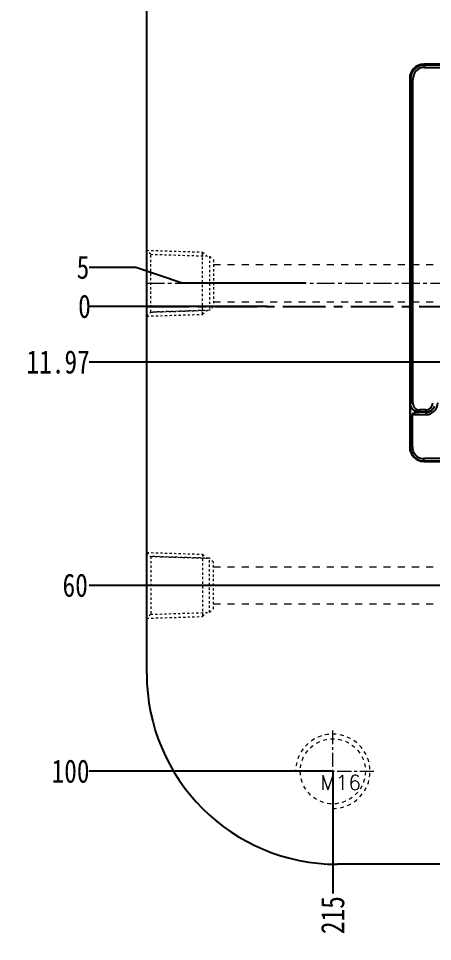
# Model space of a CAD drawing. Header units: millimetres. Extents: x 1803 to 4269, y -6912 to 1836.
# Drawn here: x 2765.6 to 2854.6, y -3312.1 to -3113.5 of the extents above; entities that cross this region are included whole.
import ezdxf

# ---------------------------------------------------------------- set-up
doc = ezdxf.new("R2010")
doc.units = ezdxf.units.MM
doc.header["$LTSCALE"] = 16.335
doc.header["$PDMODE"] = 3
doc.header["$PDSIZE"] = 0.3125
doc.linetypes.add('CENTER', pattern=[0.6, 0.375, -0.075, 0.075, -0.075])
doc.linetypes.add('HIDDEN', pattern=[0.2, 0.1, -0.1])
doc.layers.get('0').update_dxf_attribs({"linetype": 'CONTINUOUS'})
doc.layers.get('Defpoints').update_dxf_attribs({"linetype": 'CONTINUOUS'})
doc.layers.add('CENTER', color=1, linetype='CENTER')
doc.layers.add('DEFAULT_2', color=8, linetype='HIDDEN')
doc.layers.add('cool', color=153, linetype='HIDDEN', lineweight=9)
doc.layers.add('screw', color=33, linetype='CONTINUOUS', lineweight=13)
doc.styles.get("Standard").update_dxf_attribs({"font": 'txt', "width": 0.8})
doc.styles.add('TXT', font='txt.shx', dxfattribs={"bigfont": 'gbcbig.shx'})
doc.dimstyles.new('11', dxfattribs={"dimtxt": 8, "dimasz": 8, "dimexe": 0, "dimexo": 0, "dimgap": 0, "dimtad": 0, "dimdsep": 46, "dimtxsty": 'Standard', "dimcen": 0, "dimclrd": 4, "dimclre": 4, "dimclrt": 6, "dimazin": 0, "dimtp": 0.01, "dimtm": 0.01, "dimtfac": 1, "dimtofl": 0, "dimtmove": 0, "dimatfit": 3, "dimfxl": 0, "dimtolj": 1, "dimarcsym": 0})

# ---------------------------------------------------------------- blocks, each defined once
blk = doc.blocks.new('screw_m16_g')
at = {"layer": 'screw', "color": 1, "linetype": 'CENTER', "ltscale": 0.497582}
for p, q in [((0, -8.8), (0, 8.8)), ((-8.8, 0), (8.8, 0))]:
    blk.add_line(p, q, dxfattribs=at)
at = {"layer": 'screw', "color": 33, "linetype": 'HIDDEN', "ltscale": 0.497582}
blk.add_circle((0, 0), 7, dxfattribs=at)
at = {"layer": 'screw', "color": 92, "linetype": 'HIDDEN', "ltscale": 0.497582}
blk.add_arc((0, 0), 8, 270, 180, dxfattribs=at)
at = {"layer": 'screw', "color": 6, "style": 'TXT'}
blk.add_text('M16', height=3.2, dxfattribs=at).set_placement((-2.72, -4))
blk = doc.blocks.new('cool_jt_f12')
at = {"layer": 'cool', "ltscale": 0.3}
for p, q in [((0, 7.0785), (0.856, 6.2225)), ((0, 7.0785), (12, 6.7035)), ((0.856, 6.2225), (0.856, -6.2225)), ((13.5, 5.827375), (0.856, 6.2225)), ((0.856, 6.2225), (13.5, 5.827375)), ((12, 6.7035), (12.856, 5.8475)), ((12, 6.7035), (12, -6.7035)), ((14.327375, 5), (13.5, 5.827375)), ((13.5, -5.827375), (13.5, 5.827375)), ((14.327375, -5), (14.327375, 5)), ((0.856, -6.2225), (13.5, -5.827375)), ((12, -6.7035), (12.856, -5.8475)), ((13.5, -5.827375), (14.327375, -5)), ((0.856, -6.2225), (0, -7.0785)), ((0, -7.0785), (12, -6.7035))]:
    blk.add_line(p, q, dxfattribs=at)
blk = doc.blocks.new('1')
at = {"layer": 'cool', "ltscale": 0.932966}
for p, q in [((2578.45, -905.66), (3059.79, -905.66)), ((2578.45, -913.66), (3059.79, -913.66))]:
    blk.add_line(p, q, dxfattribs=at)
at = {"layer": 'cool', "color": 1, "linetype": 'CENTER', "ltscale": 0.621977}
blk.add_line((2564.12, -909.66), (3074.12, -909.66), dxfattribs=at)
at = {"layer": 'cool', "ltscale": 0.932966}
blk.add_blockref('cool_jt_f12', (2564.12, -909.66), dxfattribs=at)
blk = doc.blocks.new('*D364')
at = {"color": 4, "lineweight": -2}
blk.add_line((2833.17, -3075.46), (2833.17, -3046.56), dxfattribs=at)
at = {"layer": 'Defpoints', "color": 0}
for p in [(2833.17, -3046.56), (2833.17, -3075.46), (3048.17, -3175.46)]:
    blk.add_point(p, dxfattribs=at)
at = {"color": 6, "insert": (2833.17, -3041.89), "char_height": 5, "attachment_point": 5, "rotation": 90}
blk.add_mtext('\\A1;215', dxfattribs=at)
blk = doc.blocks.new('*D365')
at = {"color": 4, "lineweight": -2}
blk.add_line((2830.2, -3075.46), (2780.81, -3075.46), dxfattribs=at)
at = {"layer": 'Defpoints', "color": 0}
for p in [(2780.81, -3075.46), (2830.2, -3075.46), (3048.17, -3175.46)]:
    blk.add_point(p, dxfattribs=at)
at = {"color": 6, "insert": (2776.81, -3075.46), "char_height": 5, "attachment_point": 5}
blk.add_mtext('\\A1;100', dxfattribs=at)
blk = doc.blocks.new('*D366')
at = {"color": 4, "lineweight": -2}
for p, q in [((2790.81, -3167.06), (2780.81, -3167.06)), ((2800.81, -3170.46), (2790.81, -3167.06)), ((2827.38, -3170.46), (2800.81, -3170.46))]:
    blk.add_line(p, q, dxfattribs=at)
at = {"layer": 'Defpoints', "color": 0}
for p in [(2780.81, -3167.06), (2827.38, -3170.46), (3048.17, -3175.46)]:
    blk.add_point(p, dxfattribs=at)
at = {"color": 6, "insert": (2779.48, -3167.06), "char_height": 5, "attachment_point": 5}
blk.add_mtext('\\A1;5', dxfattribs=at)
blk = doc.blocks.new('*D367')
at = {"color": 4, "lineweight": -2}
blk.add_line((2819.12, -3175.46), (2780.81, -3175.46), dxfattribs=at)
at = {"layer": 'Defpoints', "color": 0}
for p in [(2780.81, -3175.46), (2819.12, -3175.46), (3048.17, -3175.46)]:
    blk.add_point(p, dxfattribs=at)
at = {"color": 6, "insert": (2779.81, -3175.46), "char_height": 5, "attachment_point": 5}
blk.add_mtext('\\A1;0', dxfattribs=at)
blk = doc.blocks.new('*D368')
at = {"color": 4, "lineweight": -2}
blk.add_line((3046.17, -3187.43), (2780.81, -3187.43), dxfattribs=at)
at = {"layer": 'Defpoints', "color": 0}
for p in [(3048.17, -3175.46), (2780.81, -3187.43), (3046.17, -3187.43)]:
    blk.add_point(p, dxfattribs=at)
at = {"color": 6, "insert": (2774.14, -3187.43), "char_height": 5, "attachment_point": 5}
blk.add_mtext('\\A1;11.97', dxfattribs=at)
blk = doc.blocks.new('*D369')
at = {"color": 4, "lineweight": -2}
blk.add_line((2861.4, -3235.46), (2780.81, -3235.46), dxfattribs=at)
at = {"layer": 'Defpoints', "color": 0}
for p in [(3048.17, -3175.46), (2780.81, -3235.46), (2861.4, -3235.46)]:
    blk.add_point(p, dxfattribs=at)
at = {"color": 6, "insert": (2777.81, -3235.46), "char_height": 5, "attachment_point": 5}
blk.add_mtext('\\A1;60', dxfattribs=at)
blk = doc.blocks.new('*D370')
at = {"color": 4, "lineweight": -2}
blk.add_line((2833.17, -3275.46), (2780.81, -3275.46), dxfattribs=at)
at = {"layer": 'Defpoints', "color": 0}
for p in [(3048.17, -3175.46), (2780.81, -3275.46), (2833.17, -3275.46)]:
    blk.add_point(p, dxfattribs=at)
at = {"color": 6, "insert": (2776.81, -3275.46), "char_height": 5, "attachment_point": 5}
blk.add_mtext('\\A1;100', dxfattribs=at)
blk = doc.blocks.new('*D371')
at = {"color": 4, "lineweight": -2}
blk.add_line((2833.17, -3275.46), (2833.17, -3301.74), dxfattribs=at)
at = {"layer": 'Defpoints', "color": 0}
for p in [(3048.17, -3175.46), (2833.17, -3275.46), (2833.17, -3301.74)]:
    blk.add_point(p, dxfattribs=at)
at = {"color": 6, "insert": (2833.17, -3306.4), "char_height": 5, "attachment_point": 5, "rotation": 90}
blk.add_mtext('\\A1;215', dxfattribs=at)

msp = doc.modelspace()

# ---------------------------------------------------------------- linework, layer by layer
at = {"color": 7, "linetype": 'Continuous'}
for p, q in [((2793.174, -3254.462), (2793.174, -3096.462)), ((3246.149, -3123.359), (2852.711, -3123.359)), ((2852.878, -3124.028), (2852.878, -3123.526)), ((2925.601, -3123.526), (2852.878, -3123.526)), ((2852.878, -3124.028), (2925.601, -3124.028)), ((2849.696, -3126.374), (2849.696, -3205.769)), ((2849.863, -3126.54), (2849.696, -3126.374)), ((2849.863, -3126.54), (2849.863, -3196.221)), ((2849.863, -3126.54), (2850.366, -3126.54)), ((2850.366, -3196.222), (2850.366, -3126.54)), ((2850.366, -3196.221), (2849.793, -3196.221)), ((2849.775, -3198.734), (2849.775, -3205.69)), ((2849.775, -3198.734), (2853.205, -3198.734)), ((2850.278, -3205.69), (2850.278, -3198.734)), ((2853.205, -3198.231), (2851.803, -3198.231)), ((2851.873, -3197.987), (2851.873, -3197.729)), ((2853.135, -3197.729), (2851.873, -3197.729)), ((2853.135, -3197.729), (2853.135, -3198.231)), ((2853.205, -3198.231), (2853.205, -3198.734)), ((2849.696, -3205.769), (2849.775, -3205.69)), ((2850.278, -3205.69), (2849.775, -3205.69)), ((2852.711, -3208.784), (2852.79, -3208.705)), ((2852.711, -3208.784), (2929.71, -3208.753)), ((2852.79, -3208.705), (2852.79, -3208.202)), ((2877.745, -3208.202), (2852.79, -3208.202)), ((2852.79, -3208.705), (2877.767, -3208.705)), ((3009.939, -3295.462), (2834.174, -3295.462))]:
    msp.add_line(p, q, dxfattribs=at)
for centre, radius, start, end in [((2852.878, -3126.541), 3.015, 90.00396, 179.99604), ((2852.878, -3126.54), 2.512, 89.9956, 180.0044), ((2851.873, -3196.221), 1.508, 180.0083, 270.00831), ((2853.135, -3196.221), 1.508, 269.99171, 359.99172), ((2853.204, -3196.22), 2.514, 270.06316, 359.93249), ((2852.79, -3205.69), 3.015, 180.00396, 269.99604), ((2852.79, -3205.69), 2.512, 179.99561, 270.00439), ((2834.174, -3254.462), 41, 180, 270)]:
    msp.add_arc(centre, radius, start, end, dxfattribs=at)
for centre, major_axis in [((2852.712, -3126.374), (2.133, -2.133)), ((2852.712, -3205.769), (2.133, 2.133))]:
    msp.add_ellipse(centre, major_axis=major_axis, ratio=0.9996955, start_param=2.3563468, end_param=3.9268385, dxfattribs=at)
for points, knots in [([(2850.447, -3197.704), (2850.341, -3197.608), (2849.981, -3197.191), (2849.793, -3196.627), (2849.793, -3196.221)], [0, 0, 0, 0, 0.2604033, 1, 1, 1, 1]), ([(2853.973, -3198.076), (2854.215, -3197.976), (2854.665, -3197.682), (2854.96, -3197.231), (2855.06, -3196.99)], [0, 0, 0, 0, 0.5000035, 1, 1, 1, 1]), ([(2850.835, -3198.336), (2850.772, -3198.349), (2850.558, -3198.405), (2850.278, -3198.565), (2850.278, -3198.734)], [0, 0, 0, 0, 0.2759027, 1, 1, 1, 1]), ([(2851.803, -3198.231), (2851.761, -3198.231), (2851.631, -3198.245), (2851.308, -3198.265), (2851.025, -3198.294), (2850.835, -3198.336)], [0, 0, 0, 0, 0.1299184, 0.4006518, 1, 1, 1, 1]), ([(2851.803, -3198.231), (2851.742, -3198.231), (2851.483, -3198.217), (2851.229, -3198.15), (2851.046, -3198.076)], [0, 0, 0, 0, 0.2382483, 1, 1, 1, 1])]:
    msp.add_open_spline(points, degree=3, knots=knots, dxfattribs=at)
for points in [[(2850.016, -3196.991), (2849.916, -3196.749), (2849.863, -3196.483), (2849.863, -3196.221)], [(2850.452, -3197.643), (2850.267, -3197.458), (2850.116, -3197.232), (2850.016, -3196.991)], [(2854.992, -3196.991), (2854.892, -3197.232), (2854.741, -3197.458), (2854.556, -3197.643)], [(2851.046, -3198.076), (2850.828, -3197.987), (2850.621, -3197.862), (2850.447, -3197.704)], [(2851.104, -3198.078), (2850.862, -3197.979), (2850.637, -3197.828), (2850.452, -3197.643)], [(2851.873, -3198.231), (2851.612, -3198.231), (2851.346, -3198.178), (2851.104, -3198.078)], [(2853.904, -3198.078), (2853.683, -3198.17), (2853.442, -3198.222), (2853.203, -3198.23)], [(2853.205, -3198.231), (2853.466, -3198.231), (2853.732, -3198.176), (2853.973, -3198.076)], [(2854.556, -3197.643), (2854.371, -3197.828), (2854.145, -3197.979), (2853.904, -3198.078)]]:
    msp.add_open_spline(points, degree=3, dxfattribs=at)
at = {"layer": 'CENTER', "color": 1, "linetype": 'CENTER', "ltscale": 1.492751}
msp.add_line((2793.174, -3175.462), (3303.174, -3175.462), dxfattribs=at)
at = {"layer": 'DEFAULT_2', "color": 8, "linetype": 'HIDDEN'}
for p, q in [((2852.711, -3123.359), (2852.878, -3123.526)), ((2851.873, -3198.231), (2851.873, -3197.987))]:
    msp.add_line(p, q, dxfattribs=at)
for centre, radius, start, end in [((3212.149, -3198.389), 362.374, 179.87004, 180.05449), ((2853.135, -3196.26), 1.971, 270.00004, 271.97451)]:
    msp.add_arc(centre, radius, start, end, dxfattribs=at)
msp.add_open_spline([(2849.793, -3196.221), (2849.79, -3196.221), (2849.793, -3196.24), (2849.788, -3196.26), (2849.788, -3196.308), (2849.785, -3196.393), (2849.783, -3196.531), (2849.781, -3196.715), (2849.779, -3196.918), (2849.778, -3197.204), (2849.777, -3197.421), (2849.776, -3197.567)], degree=3, knots=[0, 0, 0, 0, 0.0066814, 0.0265782, 0.0595347, 0.1044729, 0.2221739, 0.3630685, 0.515537, 0.6738927, 1, 1, 1, 1], dxfattribs=at)

# ---------------------------------------------------------------- block references
at = {"xscale": -1, "rotation": 180}
msp.add_blockref('1', (229.054, -4080.121), dxfattribs=at)
msp.add_blockref('1', (229.054, -2325.803))
at = {"layer": 'screw'}
msp.add_blockref('screw_m16_g', (2833.174, -3275.462), dxfattribs=at)

# ---------------------------------------------------------------- dimensions: what is measured, and where the dimension line sits
for feature_location, offset, dtype, origin, picture, middle in [((2833.174, -3075.462), (0, 28.902), 1, (3048.174, -3175.462), '*D364', (2833.174, -3041.893)), ((2830.204, -3075.462), (-49.395, 0), 0, (3048.174, -3175.462), '*D365', (2776.809, -3075.462)), ((2827.378, -3170.462), (-46.569, 3.404), 0, (3048.174, -3175.462), '*D366', (2779.476, -3167.058)), ((2819.119552669, -3175.46232776), (-38.310550246, 0), 0, (3048.173809015, -3175.46232776), '*D367', (2779.809002423, -3175.46232776)), ((3046.174, -3187.428), (-265.365, 0), 0, (3048.174, -3175.462), '*D368', (2774.142, -3187.428)), ((2833.174, -3275.462), (-52.365, 0), 0, (3048.174, -3175.462), '*D370', (2776.809, -3275.462)), ((2861.404, -3235.462), (-80.595, 0), 0, (3048.174, -3175.462), '*D369', (2777.809, -3235.462)), ((2833.174, -3275.462), (0, -26.274), 1, (3048.174, -3175.462), '*D371', (2833.174, -3306.403))]:
    dim = msp.add_ordinate_dim(feature_location=feature_location, offset=offset, dtype=dtype, origin=origin, dimstyle='11', override={"dimtxt": 5, "dimasz": 5, "dimfxl": 1.25, "dimarcsym": 1})
    dim.commit()
    dim.dimension.update_dxf_attribs({"geometry": picture, "text_midpoint": middle})

doc.saveas('drawing.dxf')
